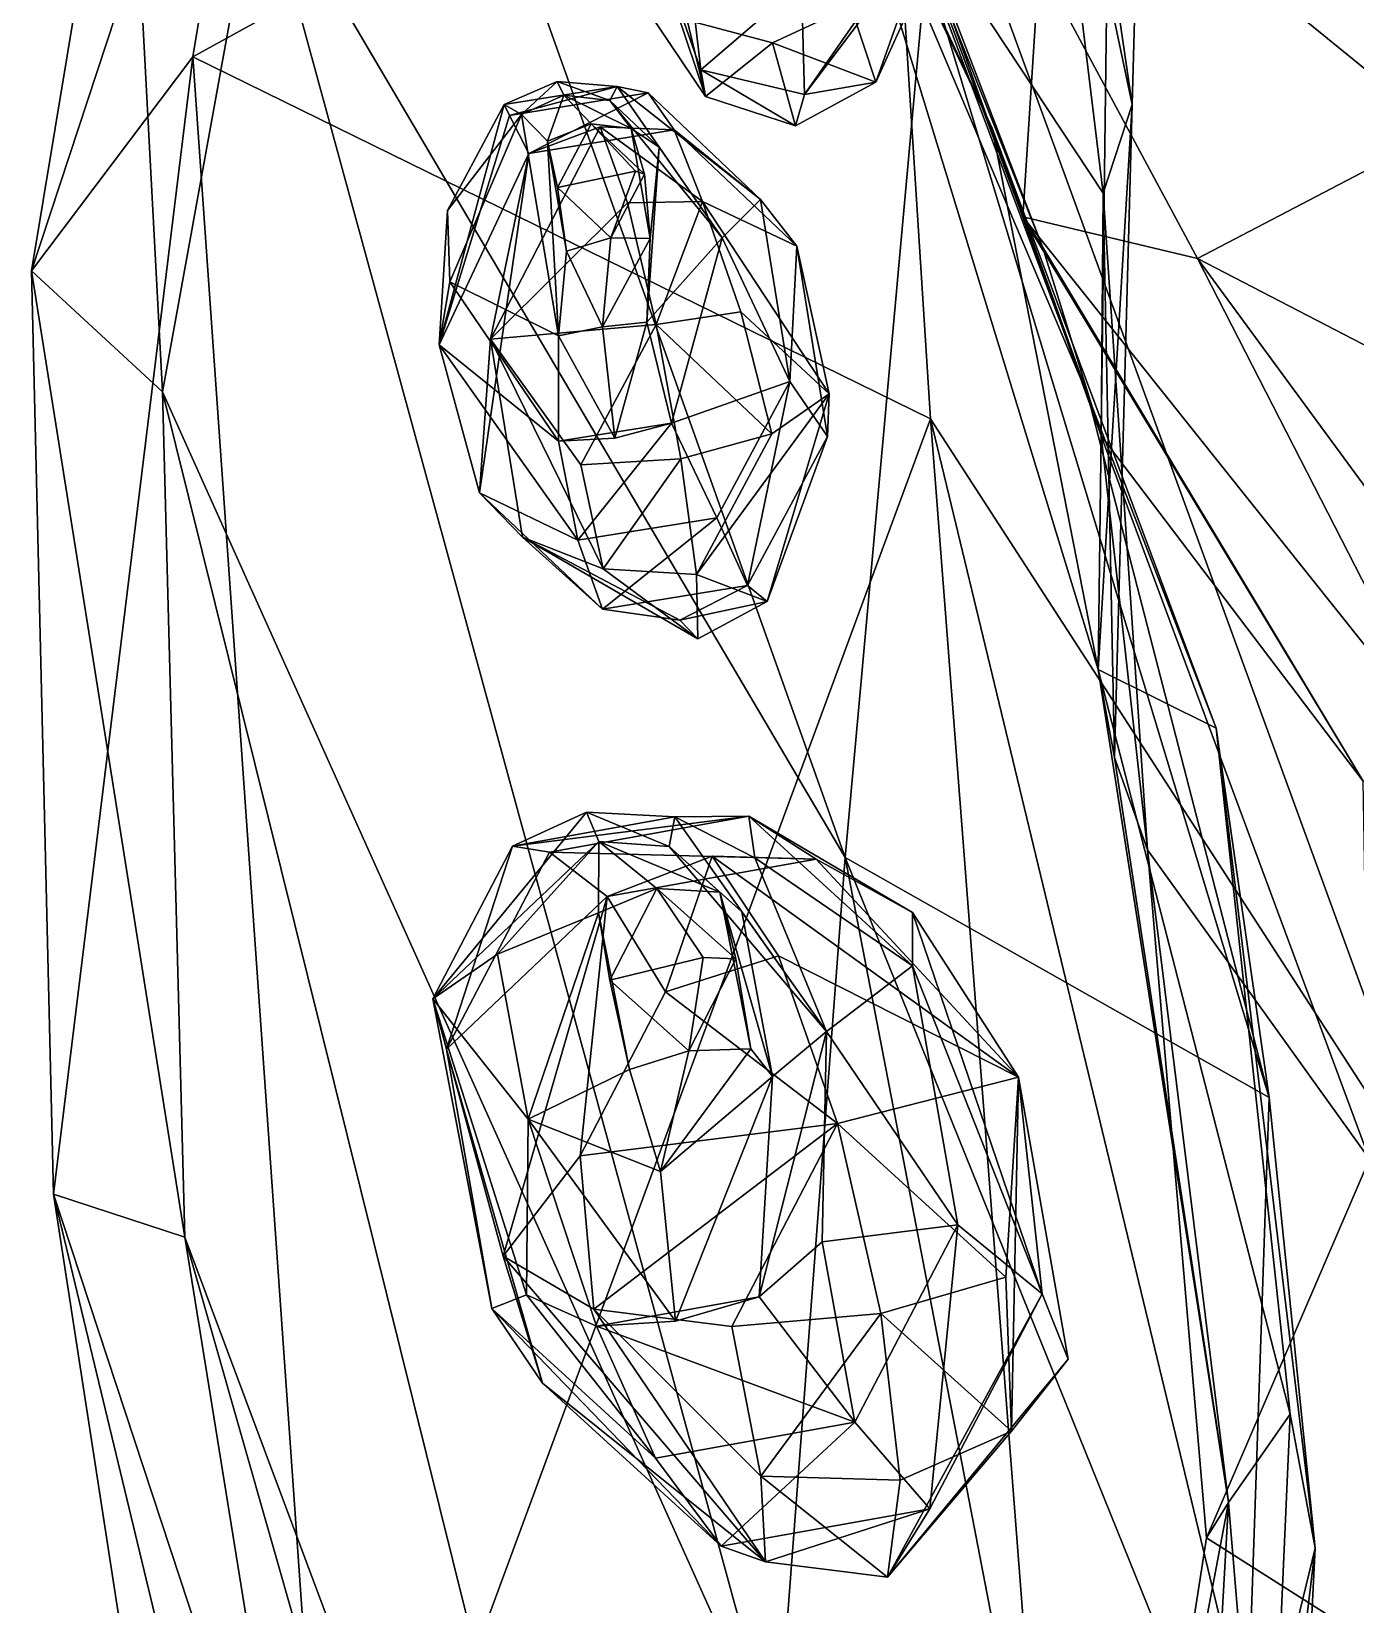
# Model space of a CAD drawing. Extents: x -1.1 to 1.1, y -4.3 to 7.3.
# Drawn here: x -0.3183 to -0.2139, y -3.6669 to -3.5429 of the extents above; entities that cross this region are included whole.
import ezdxf

# ---------------------------------------------------------------- set-up
doc = ezdxf.new("R2010")
doc.units = 0
doc.layers.add('T_REX$LWO', color=1, linetype='CONTINUOUS')

msp = doc.modelspace()

# ---------------------------------------------------------------- linework, layer by layer
at = {"layer": 'T_REX$LWO'}
for points in [[(-0.25112, -3.5149, 3.39134), (-0.2393, -3.47269, 3.43242), (-0.20524, -3.55223, 3.52281)], [(-0.20524, -3.55223, 3.52281), (-0.2393, -3.47269, 3.43242), (-0.21099, -3.49566, 3.54534)], [(-0.24252, -3.55049, 3.85971), (-0.26856, -3.49609, 3.83517), (-0.25578, -3.5224, 3.81729)], [(-0.24252, -3.55049, 3.85971), (-0.25628, -3.52093, 3.8792), (-0.26856, -3.49609, 3.83517)], [(-0.29328, -3.49804, 3.53943), (-0.30038, -3.52952, 3.51638), (-0.25411, -3.608, 3.67412)], [(-0.25411, -3.608, 3.67412), (-0.24772, -3.53752, 3.69359), (-0.29328, -3.49804, 3.53943)], [(-0.31828, -3.56174, 3.45607), (-0.29831, -3.50107, 3.39543), (-0.30557, -3.54485, 3.34607)], [(-0.31828, -3.56174, 3.45607), (-0.31085, -3.51687, 3.50113), (-0.29831, -3.50107, 3.39543)], [(-0.30557, -3.54485, 3.34607), (-0.29831, -3.50107, 3.39543), (-0.25112, -3.5149, 3.39134)], [(-0.23021, -3.50287, 3.94489), (-0.23146, -3.54862, 3.93182), (-0.23889, -3.51346, 3.95655)], [(-0.23146, -3.54862, 3.93182), (-0.23021, -3.50287, 3.94489), (-0.23343, -3.53531, 3.90462)], [(-0.23375, -3.55562, 3.9488), (-0.24907, -3.53244, 3.9715), (-0.23889, -3.51346, 3.95655)], [(-0.23146, -3.54862, 3.93182), (-0.23375, -3.55562, 3.9488), (-0.23889, -3.51346, 3.95655)], [(-0.24739, -3.57341, 3.35287), (-0.30557, -3.54485, 3.34607), (-0.25112, -3.5149, 3.39134)], [(-0.20703, -3.63571, 3.48745), (-0.25112, -3.5149, 3.39134), (-0.20524, -3.55223, 3.52281)], [(-0.24739, -3.57341, 3.35287), (-0.25112, -3.5149, 3.39134), (-0.20703, -3.63571, 3.48745)], [(-0.31085, -3.51687, 3.50113), (-0.31828, -3.56174, 3.45607), (-0.30796, -3.57127, 3.47455)], [(-0.30038, -3.52952, 3.51638), (-0.31085, -3.51687, 3.50113), (-0.30796, -3.57127, 3.47455)], [(-0.25628, -3.52093, 3.8792), (-0.24252, -3.55049, 3.85971), (-0.23415, -3.59318, 3.88566)], [(-0.23343, -3.53531, 3.90462), (-0.25628, -3.52093, 3.8792), (-0.23415, -3.59318, 3.88566)], [(-0.27347, -3.52326, 3.44697), (-0.27622, -3.53149, 3.41711), (-0.26512, -3.54798, 3.43629)], [(-0.27347, -3.52326, 3.44697), (-0.26549, -3.54588, 3.4533), (-0.26641, -3.53796, 3.46205)], [(-0.26549, -3.54588, 3.4533), (-0.27347, -3.52326, 3.44697), (-0.26512, -3.54798, 3.43629)], [(-0.23496, -3.57156, 3.81337), (-0.24252, -3.55049, 3.85971), (-0.25578, -3.5224, 3.81729)], [(-0.23496, -3.57156, 3.81337), (-0.25578, -3.5224, 3.81729), (-0.24772, -3.53752, 3.69359)], [(-0.2595, -3.67905, 3.64763), (-0.30038, -3.52952, 3.51638), (-0.30796, -3.57127, 3.47455)], [(-0.2595, -3.67905, 3.64763), (-0.25411, -3.608, 3.67412), (-0.30038, -3.52952, 3.51638)], [(-0.25365, -3.54088, 3.41187), (-0.24531, -3.52889, 3.41629), (-0.2517, -3.54685, 3.43594)], [(-0.24531, -3.52889, 3.41629), (-0.24433, -3.5306, 3.4465), (-0.2517, -3.54685, 3.43594)], [(-0.24433, -3.5306, 3.4465), (-0.25731, -3.54783, 3.45743), (-0.2517, -3.54685, 3.43594)], [(-0.24945, -3.53653, 3.4616), (-0.25731, -3.54783, 3.45743), (-0.24433, -3.5306, 3.4465)], [(-0.26512, -3.54798, 3.43629), (-0.27622, -3.53149, 3.41711), (-0.26656, -3.54197, 3.41221)], [(-0.23882, -3.5375, 4.01892), (-0.22631, -3.56077, 4.0104), (-0.16934, -3.53099, 4.04901)], [(-0.12444, -3.61355, 4.06547), (-0.16934, -3.53099, 4.04901), (-0.22631, -3.56077, 4.0104)], [(-0.24907, -3.53244, 3.9715), (-0.23392, -3.57475, 3.97319), (-0.23855, -3.55985, 3.99952)], [(-0.24907, -3.53244, 3.9715), (-0.23375, -3.55562, 3.9488), (-0.23392, -3.57475, 3.97319)], [(-0.24899, -3.53356, 4.00606), (-0.24907, -3.53244, 3.9715), (-0.23855, -3.55985, 3.99952)], [(-0.24009, -3.55749, 4.00292), (-0.24899, -3.53356, 4.00606), (-0.23855, -3.55985, 3.99952)], [(-0.23882, -3.5375, 4.01892), (-0.24899, -3.53356, 4.00606), (-0.24009, -3.55749, 4.00292)], [(-0.23146, -3.54862, 3.93182), (-0.23343, -3.53531, 3.90462), (-0.23415, -3.59318, 3.88566)], [(-0.25754, -3.53905, 3.46683), (-0.25731, -3.54783, 3.45743), (-0.24945, -3.53653, 3.4616)], [(-0.26641, -3.53796, 3.46205), (-0.26549, -3.54588, 3.4533), (-0.25754, -3.53905, 3.46683)], [(-0.24772, -3.53752, 3.69359), (-0.25411, -3.608, 3.67412), (-0.22067, -3.62694, 3.81912)], [(-0.22067, -3.62694, 3.81912), (-0.23496, -3.57156, 3.81337), (-0.24772, -3.53752, 3.69359)], [(-0.23882, -3.5375, 4.01892), (-0.24009, -3.55749, 4.00292), (-0.22631, -3.56077, 4.0104)], [(-0.26549, -3.54588, 3.4533), (-0.25731, -3.54783, 3.45743), (-0.25754, -3.53905, 3.46683)], [(-0.26656, -3.54197, 3.41221), (-0.25365, -3.54088, 3.41187), (-0.25985, -3.54375, 3.41344)], [(-0.26656, -3.54197, 3.41221), (-0.25985, -3.54375, 3.41344), (-0.26512, -3.54798, 3.43629)], [(-0.25365, -3.54088, 3.41187), (-0.2517, -3.54685, 3.43594), (-0.25985, -3.54375, 3.41344)], [(-0.25803, -3.55029, 3.43924), (-0.26512, -3.54798, 3.43629), (-0.25985, -3.54375, 3.41344)], [(-0.25803, -3.55029, 3.43924), (-0.25985, -3.54375, 3.41344), (-0.2517, -3.54685, 3.43594)], [(-0.31655, -3.63456, 3.40738), (-0.31828, -3.56174, 3.45607), (-0.30557, -3.54485, 3.34607)], [(-0.31655, -3.63456, 3.40738), (-0.30557, -3.54485, 3.34607), (-0.29457, -3.70131, 3.32617)], [(-0.29457, -3.70131, 3.32617), (-0.30557, -3.54485, 3.34607), (-0.24739, -3.57341, 3.35287)], [(-0.27682, -3.54681, 3.31183), (-0.28101, -3.54863, 3.31365), (-0.27208, -3.54719, 3.31341)], [(-0.28101, -3.54863, 3.31365), (-0.27682, -3.54681, 3.31183), (-0.27964, -3.5494, 3.29041)], [(-0.27629, -3.54789, 3.28717), (-0.27964, -3.5494, 3.29041), (-0.27682, -3.54681, 3.31183)], [(-0.27629, -3.54789, 3.28717), (-0.27682, -3.54681, 3.31183), (-0.27268, -3.54831, 3.29055)], [(-0.27208, -3.54719, 3.31341), (-0.27268, -3.54831, 3.29055), (-0.27682, -3.54681, 3.31183)], [(-0.25731, -3.54783, 3.45743), (-0.26549, -3.54588, 3.4533), (-0.25803, -3.55029, 3.43924)], [(-0.26549, -3.54588, 3.4533), (-0.26512, -3.54798, 3.43629), (-0.25803, -3.55029, 3.43924)], [(-0.2517, -3.54685, 3.43594), (-0.25731, -3.54783, 3.45743), (-0.25803, -3.55029, 3.43924)], [(-0.27208, -3.54719, 3.31341), (-0.28101, -3.54863, 3.31365), (-0.28059, -3.54948, 3.33924)], [(-0.26964, -3.54771, 3.33895), (-0.27208, -3.54719, 3.31341), (-0.28059, -3.54948, 3.33924)], [(-0.27906, -3.55248, 3.36438), (-0.26964, -3.54771, 3.33895), (-0.28059, -3.54948, 3.33924)], [(-0.27759, -3.55152, 3.27531), (-0.27964, -3.5494, 3.29041), (-0.27629, -3.54789, 3.28717)], [(-0.2676, -3.55063, 3.36407), (-0.26964, -3.54771, 3.33895), (-0.27906, -3.55248, 3.36438)], [(-0.27414, -3.55015, 3.27131), (-0.27759, -3.55152, 3.27531), (-0.27629, -3.54789, 3.28717)], [(-0.27268, -3.54831, 3.29055), (-0.27099, -3.55051, 3.27574), (-0.27629, -3.54789, 3.28717)], [(-0.27099, -3.55051, 3.27574), (-0.27414, -3.55015, 3.27131), (-0.27629, -3.54789, 3.28717)], [(-0.27268, -3.54831, 3.29055), (-0.27208, -3.54719, 3.31341), (-0.26381, -3.55914, 3.3088)], [(-0.26964, -3.54771, 3.33895), (-0.26078, -3.55612, 3.33689), (-0.27208, -3.54719, 3.31341)], [(-0.26078, -3.55612, 3.33689), (-0.26381, -3.55914, 3.3088), (-0.27208, -3.54719, 3.31341)], [(-0.26964, -3.54771, 3.33895), (-0.2676, -3.55063, 3.36407), (-0.26078, -3.55612, 3.33689)], [(-0.28548, -3.55698, 3.31235), (-0.28613, -3.56757, 3.33619), (-0.28101, -3.54863, 3.31365)], [(-0.28613, -3.56757, 3.33619), (-0.28059, -3.54948, 3.33924), (-0.28101, -3.54863, 3.31365)], [(-0.27906, -3.55248, 3.36438), (-0.28059, -3.54948, 3.33924), (-0.28613, -3.56757, 3.33619)], [(-0.27964, -3.5494, 3.29041), (-0.28548, -3.55698, 3.31235), (-0.28101, -3.54863, 3.31365)], [(-0.28529, -3.56261, 3.30937), (-0.28548, -3.55698, 3.31235), (-0.27964, -3.5494, 3.29041)], [(-0.27672, -3.56687, 3.28714), (-0.28529, -3.56261, 3.30937), (-0.27964, -3.5494, 3.29041)], [(-0.27759, -3.55152, 3.27531), (-0.27672, -3.56687, 3.28714), (-0.27964, -3.5494, 3.29041)], [(-0.26879, -3.55199, 3.28982), (-0.27268, -3.54831, 3.29055), (-0.26381, -3.55914, 3.3088)], [(-0.27099, -3.55051, 3.27574), (-0.27268, -3.54831, 3.29055), (-0.26879, -3.55199, 3.28982)], [(-0.23286, -3.60011, 3.91963), (-0.23146, -3.54862, 3.93182), (-0.23415, -3.59318, 3.88566)], [(-0.23146, -3.54862, 3.93182), (-0.23286, -3.60011, 3.91963), (-0.23375, -3.55562, 3.9488)], [(-0.27906, -3.55248, 3.36438), (-0.28207, -3.56714, 3.38334), (-0.27342, -3.55039, 3.36636)], [(-0.27342, -3.55039, 3.36636), (-0.28207, -3.56714, 3.38334), (-0.27127, -3.55638, 3.38823)], [(-0.27342, -3.55039, 3.36636), (-0.2676, -3.55063, 3.36407), (-0.27906, -3.55248, 3.36438)], [(-0.27759, -3.55152, 3.27531), (-0.27414, -3.55015, 3.27131), (-0.27679, -3.55516, 3.27028)], [(-0.27064, -3.55389, 3.26599), (-0.27679, -3.55516, 3.27028), (-0.27414, -3.55015, 3.27131)], [(-0.27064, -3.55389, 3.26599), (-0.27414, -3.55015, 3.27131), (-0.26994, -3.55411, 3.27072)], [(-0.27099, -3.55051, 3.27574), (-0.26994, -3.55411, 3.27072), (-0.27414, -3.55015, 3.27131)], [(-0.27127, -3.55638, 3.38823), (-0.26536, -3.55628, 3.38442), (-0.27342, -3.55039, 3.36636)], [(-0.2676, -3.55063, 3.36407), (-0.27342, -3.55039, 3.36636), (-0.26536, -3.55628, 3.38442)], [(-0.26994, -3.55411, 3.27072), (-0.27099, -3.55051, 3.27574), (-0.26949, -3.55918, 3.27418)], [(-0.27099, -3.55051, 3.27574), (-0.26879, -3.55199, 3.28982), (-0.26949, -3.55918, 3.27418)], [(-0.2676, -3.55063, 3.36407), (-0.25792, -3.5598, 3.36182), (-0.26078, -3.55612, 3.33689)], [(-0.26536, -3.55628, 3.38442), (-0.25792, -3.5598, 3.36182), (-0.2676, -3.55063, 3.36407)], [(-0.24252, -3.55049, 3.85971), (-0.22484, -3.59782, 3.85361), (-0.23415, -3.59318, 3.88566)], [(-0.23496, -3.57156, 3.81337), (-0.22484, -3.59782, 3.85361), (-0.24252, -3.55049, 3.85971)], [(-0.27609, -3.56019, 3.27375), (-0.27672, -3.56687, 3.28714), (-0.27759, -3.55152, 3.27531)], [(-0.27679, -3.55516, 3.27028), (-0.27609, -3.56019, 3.27375), (-0.27759, -3.55152, 3.27531)], [(-0.27906, -3.55248, 3.36438), (-0.28613, -3.56757, 3.33619), (-0.28294, -3.57924, 3.35962)], [(-0.28207, -3.56714, 3.38334), (-0.27906, -3.55248, 3.36438), (-0.28294, -3.57924, 3.35962)], [(-0.26879, -3.55199, 3.28982), (-0.26381, -3.55914, 3.3088), (-0.26976, -3.56578, 3.28727)], [(-0.26949, -3.55918, 3.27418), (-0.26879, -3.55199, 3.28982), (-0.26976, -3.56578, 3.28727)], [(-0.27064, -3.55389, 3.26599), (-0.27259, -3.55913, 3.2697), (-0.27679, -3.55516, 3.27028)], [(-0.27064, -3.55389, 3.26599), (-0.26994, -3.55411, 3.27072), (-0.27259, -3.55913, 3.2697)], [(-0.26949, -3.55918, 3.27418), (-0.27259, -3.55913, 3.2697), (-0.26994, -3.55411, 3.27072)], [(-0.27609, -3.56019, 3.27375), (-0.27679, -3.55516, 3.27028), (-0.27259, -3.55913, 3.2697)], [(-0.23392, -3.57475, 3.97319), (-0.23375, -3.55562, 3.9488), (-0.23025, -3.60741, 3.94618)], [(-0.23025, -3.60741, 3.94618), (-0.23375, -3.55562, 3.9488), (-0.23286, -3.60011, 3.91963)], [(-0.27127, -3.55638, 3.38823), (-0.28207, -3.56714, 3.38334), (-0.26902, -3.56596, 3.40024)], [(-0.27127, -3.55638, 3.38823), (-0.26902, -3.56596, 3.40024), (-0.26536, -3.55628, 3.38442)], [(-0.26233, -3.56498, 3.39565), (-0.26536, -3.55628, 3.38442), (-0.26902, -3.56596, 3.40024)], [(-0.25538, -3.57145, 3.38453), (-0.25792, -3.5598, 3.36182), (-0.26536, -3.55628, 3.38442)], [(-0.26233, -3.56498, 3.39565), (-0.25538, -3.57145, 3.38453), (-0.26536, -3.55628, 3.38442)], [(-0.25846, -3.57046, 3.33409), (-0.26381, -3.55914, 3.3088), (-0.26078, -3.55612, 3.33689)], [(-0.25792, -3.5598, 3.36182), (-0.25846, -3.57046, 3.33409), (-0.26078, -3.55612, 3.33689)], [(-0.28548, -3.55698, 3.31235), (-0.28529, -3.56261, 3.30937), (-0.28613, -3.56757, 3.33619)], [(-0.23855, -3.55985, 3.99952), (-0.21326, -3.60198, 3.98694), (-0.24009, -3.55749, 4.00292)], [(-0.20632, -3.5998, 3.99159), (-0.24009, -3.55749, 4.00292), (-0.21326, -3.60198, 3.98694)], [(-0.24009, -3.55749, 4.00292), (-0.20632, -3.5998, 3.99159), (-0.22631, -3.56077, 4.0104)], [(-0.27609, -3.56019, 3.27375), (-0.27259, -3.55913, 3.2697), (-0.27324, -3.56615, 3.28375)], [(-0.27259, -3.55913, 3.2697), (-0.26949, -3.55918, 3.27418), (-0.27324, -3.56615, 3.28375)], [(-0.26949, -3.55918, 3.27418), (-0.26976, -3.56578, 3.28727), (-0.27324, -3.56615, 3.28375)], [(-0.2678, -3.57374, 3.30823), (-0.26976, -3.56578, 3.28727), (-0.26381, -3.55914, 3.3088)], [(-0.26381, -3.55914, 3.3088), (-0.25846, -3.57046, 3.33409), (-0.2678, -3.57374, 3.30823)], [(-0.27672, -3.56687, 3.28714), (-0.27609, -3.56019, 3.27375), (-0.27324, -3.56615, 3.28375)], [(-0.25846, -3.57046, 3.33409), (-0.25792, -3.5598, 3.36182), (-0.2555, -3.57481, 3.35889)], [(-0.25792, -3.5598, 3.36182), (-0.25538, -3.57145, 3.38453), (-0.2555, -3.57481, 3.35889)], [(-0.23392, -3.57475, 3.97319), (-0.21326, -3.60198, 3.98694), (-0.23855, -3.55985, 3.99952)], [(-0.30796, -3.57127, 3.47455), (-0.31828, -3.56174, 3.45607), (-0.30618, -3.63795, 3.42922)], [(-0.31828, -3.56174, 3.45607), (-0.31655, -3.63456, 3.40738), (-0.30618, -3.63795, 3.42922)], [(-0.20632, -3.5998, 3.99159), (-0.20085, -3.59547, 3.9946), (-0.22631, -3.56077, 4.0104)], [(-0.22631, -3.56077, 4.0104), (-0.20085, -3.59547, 3.9946), (-0.12444, -3.61355, 4.06547)], [(-0.28613, -3.56757, 3.33619), (-0.28529, -3.56261, 3.30937), (-0.27672, -3.57518, 3.30847)], [(-0.27672, -3.56687, 3.28714), (-0.27672, -3.57518, 3.30847), (-0.28529, -3.56261, 3.30937)], [(-0.26233, -3.56498, 3.39565), (-0.26902, -3.56596, 3.40024), (-0.2599, -3.5746, 3.39811)], [(-0.26233, -3.56498, 3.39565), (-0.2599, -3.5746, 3.39811), (-0.25538, -3.57145, 3.38453)], [(-0.26902, -3.56596, 3.40024), (-0.28207, -3.56714, 3.38334), (-0.27496, -3.57703, 3.39851)], [(-0.27324, -3.56615, 3.28375), (-0.27228, -3.57494, 3.30634), (-0.27672, -3.56687, 3.28714)], [(-0.26707, -3.57657, 3.40281), (-0.26902, -3.56596, 3.40024), (-0.27496, -3.57703, 3.39851)], [(-0.27324, -3.56615, 3.28375), (-0.26976, -3.56578, 3.28727), (-0.27228, -3.57494, 3.30634)], [(-0.2678, -3.57374, 3.30823), (-0.27228, -3.57494, 3.30634), (-0.26976, -3.56578, 3.28727)], [(-0.26707, -3.57657, 3.40281), (-0.2599, -3.5746, 3.39811), (-0.26902, -3.56596, 3.40024)], [(-0.28294, -3.57924, 3.35962), (-0.28613, -3.56757, 3.33619), (-0.27519, -3.58299, 3.3327)], [(-0.27519, -3.58299, 3.3327), (-0.28613, -3.56757, 3.33619), (-0.27672, -3.57518, 3.30847)], [(-0.27955, -3.58275, 3.3803), (-0.28207, -3.56714, 3.38334), (-0.28294, -3.57924, 3.35962)], [(-0.2732, -3.58524, 3.3925), (-0.28207, -3.56714, 3.38334), (-0.27955, -3.58275, 3.3803)], [(-0.27496, -3.57703, 3.39851), (-0.28207, -3.56714, 3.38334), (-0.2732, -3.58524, 3.3925)], [(-0.27672, -3.57518, 3.30847), (-0.27672, -3.56687, 3.28714), (-0.27228, -3.57494, 3.30634)], [(-0.2678, -3.57374, 3.30823), (-0.25846, -3.57046, 3.33409), (-0.26423, -3.58123, 3.33241)], [(-0.26423, -3.58123, 3.33241), (-0.25846, -3.57046, 3.33409), (-0.2618, -3.58656, 3.35706)], [(-0.25846, -3.57046, 3.33409), (-0.2555, -3.57481, 3.35889), (-0.2618, -3.58656, 3.35706)], [(-0.26216, -3.75562, 3.59801), (-0.30796, -3.57127, 3.47455), (-0.30618, -3.63795, 3.42922)], [(-0.26216, -3.75562, 3.59801), (-0.2595, -3.67905, 3.64763), (-0.30796, -3.57127, 3.47455)], [(-0.26583, -3.58568, 3.39639), (-0.26027, -3.58781, 3.37826), (-0.25538, -3.57145, 3.38453)], [(-0.2599, -3.5746, 3.39811), (-0.26583, -3.58568, 3.39639), (-0.25538, -3.57145, 3.38453)], [(-0.2555, -3.57481, 3.35889), (-0.25538, -3.57145, 3.38453), (-0.26027, -3.58781, 3.37826)], [(-0.22484, -3.59782, 3.85361), (-0.23496, -3.57156, 3.81337), (-0.22067, -3.62694, 3.81912)], [(-0.23477, -3.73695, 3.32599), (-0.29457, -3.70131, 3.32617), (-0.24739, -3.57341, 3.35287)], [(-0.27672, -3.57518, 3.30847), (-0.2678, -3.57374, 3.30823), (-0.27519, -3.58299, 3.3327)], [(-0.27228, -3.57494, 3.30634), (-0.2678, -3.57374, 3.30823), (-0.27672, -3.57518, 3.30847)], [(-0.2678, -3.57374, 3.30823), (-0.26423, -3.58123, 3.33241), (-0.27519, -3.58299, 3.3327)], [(-0.20076, -3.76665, 3.46407), (-0.24739, -3.57341, 3.35287), (-0.20703, -3.63571, 3.48745)], [(-0.23477, -3.73695, 3.32599), (-0.24739, -3.57341, 3.35287), (-0.20076, -3.76665, 3.46407)], [(-0.26707, -3.57657, 3.40281), (-0.26583, -3.58568, 3.39639), (-0.2599, -3.5746, 3.39811)], [(-0.2618, -3.58656, 3.35706), (-0.2555, -3.57481, 3.35889), (-0.26027, -3.58781, 3.37826)], [(-0.21275, -3.6318, 3.96564), (-0.23392, -3.57475, 3.97319), (-0.23025, -3.60741, 3.94618)], [(-0.21326, -3.60198, 3.98694), (-0.23392, -3.57475, 3.97319), (-0.21275, -3.6318, 3.96564)], [(-0.27496, -3.57703, 3.39851), (-0.2732, -3.58524, 3.3925), (-0.26707, -3.57657, 3.40281)], [(-0.2732, -3.58524, 3.3925), (-0.26583, -3.58568, 3.39639), (-0.26707, -3.57657, 3.40281)], [(-0.27955, -3.58275, 3.3803), (-0.28294, -3.57924, 3.35962), (-0.27326, -3.58841, 3.35736)], [(-0.27326, -3.58841, 3.35736), (-0.28294, -3.57924, 3.35962), (-0.27519, -3.58299, 3.3327)], [(-0.26423, -3.58123, 3.33241), (-0.27326, -3.58841, 3.35736), (-0.27519, -3.58299, 3.3327)], [(-0.2618, -3.58656, 3.35706), (-0.27326, -3.58841, 3.35736), (-0.26423, -3.58123, 3.33241)], [(-0.2732, -3.58524, 3.3925), (-0.27955, -3.58275, 3.3803), (-0.26573, -3.59075, 3.38152)], [(-0.27955, -3.58275, 3.3803), (-0.27326, -3.58841, 3.35736), (-0.26714, -3.58928, 3.35877)], [(-0.26573, -3.59075, 3.38152), (-0.27955, -3.58275, 3.3803), (-0.26714, -3.58928, 3.35877)], [(-0.26583, -3.58568, 3.39639), (-0.2732, -3.58524, 3.3925), (-0.26573, -3.59075, 3.38152)], [(-0.26714, -3.58928, 3.35877), (-0.27326, -3.58841, 3.35736), (-0.2618, -3.58656, 3.35706)], [(-0.2618, -3.58656, 3.35706), (-0.26027, -3.58781, 3.37826), (-0.26714, -3.58928, 3.35877)], [(-0.26573, -3.59075, 3.38152), (-0.26027, -3.58781, 3.37826), (-0.26583, -3.58568, 3.39639)], [(-0.26573, -3.59075, 3.38152), (-0.26714, -3.58928, 3.35877), (-0.26027, -3.58781, 3.37826)], [(-0.22484, -3.59782, 3.85361), (-0.21902, -3.65192, 3.90968), (-0.23415, -3.59318, 3.88566)], [(-0.21902, -3.65192, 3.90968), (-0.22388, -3.65889, 3.92554), (-0.23415, -3.59318, 3.88566)], [(-0.22388, -3.65889, 3.92554), (-0.23286, -3.60011, 3.91963), (-0.23415, -3.59318, 3.88566)], [(-0.21705, -3.66247, 3.86068), (-0.22484, -3.59782, 3.85361), (-0.22067, -3.62694, 3.81912)], [(-0.21902, -3.65192, 3.90968), (-0.22484, -3.59782, 3.85361), (-0.21705, -3.66247, 3.86068)], [(-0.23286, -3.60011, 3.91963), (-0.22388, -3.65889, 3.92554), (-0.23025, -3.60741, 3.94618)], [(-0.28664, -3.61916, 3.26925), (-0.28034, -3.60711, 3.27139), (-0.27452, -3.60444, 3.26837)], [(-0.27353, -3.60674, 3.23283), (-0.28664, -3.61916, 3.26925), (-0.27452, -3.60444, 3.26837)], [(-0.27452, -3.60444, 3.26837), (-0.28034, -3.60711, 3.27139), (-0.26753, -3.60481, 3.27008)], [(-0.26171, -3.60476, 3.30729), (-0.28034, -3.60711, 3.27139), (-0.27743, -3.60758, 3.3089)], [(-0.26753, -3.60481, 3.27008), (-0.28034, -3.60711, 3.27139), (-0.26171, -3.60476, 3.30729)], [(-0.2564, -3.60814, 3.34371), (-0.26171, -3.60476, 3.30729), (-0.27743, -3.60758, 3.3089)], [(-0.27353, -3.60674, 3.23283), (-0.27452, -3.60444, 3.26837), (-0.26799, -3.60713, 3.2373)], [(-0.26753, -3.60481, 3.27008), (-0.26799, -3.60713, 3.2373), (-0.27452, -3.60444, 3.26837)], [(-0.26799, -3.60713, 3.2373), (-0.26753, -3.60481, 3.27008), (-0.25558, -3.62174, 3.26118)], [(-0.26753, -3.60481, 3.27008), (-0.26171, -3.60476, 3.30729), (-0.26123, -3.60804, 3.27117)], [(-0.25558, -3.62174, 3.26118), (-0.26753, -3.60481, 3.27008), (-0.26123, -3.60804, 3.27117)], [(-0.2488, -3.61654, 3.30239), (-0.26171, -3.60476, 3.30729), (-0.24879, -3.61234, 3.33868)], [(-0.26123, -3.60804, 3.27117), (-0.26171, -3.60476, 3.30729), (-0.2488, -3.61654, 3.30239)], [(-0.2564, -3.60814, 3.34371), (-0.24879, -3.61234, 3.33868), (-0.26171, -3.60476, 3.30729)], [(-0.28153, -3.61564, 3.2365), (-0.28664, -3.61916, 3.26925), (-0.27353, -3.60674, 3.23283)], [(-0.28556, -3.62313, 3.30614), (-0.28034, -3.60711, 3.27139), (-0.28664, -3.61916, 3.26925)], [(-0.27743, -3.60758, 3.3089), (-0.28034, -3.60711, 3.27139), (-0.28556, -3.62313, 3.30614)], [(-0.27743, -3.60758, 3.3089), (-0.28556, -3.62313, 3.30614), (-0.27287, -3.61109, 3.34539)], [(-0.27356, -3.61236, 3.21632), (-0.28153, -3.61564, 3.2365), (-0.27353, -3.60674, 3.23283)], [(-0.27287, -3.61109, 3.34539), (-0.2564, -3.60814, 3.34371), (-0.27743, -3.60758, 3.3089)], [(-0.26896, -3.61044, 3.21016), (-0.27356, -3.61236, 3.21632), (-0.27353, -3.60674, 3.23283)], [(-0.26799, -3.60713, 3.2373), (-0.26399, -3.61073, 3.21622), (-0.27353, -3.60674, 3.23283)], [(-0.26399, -3.61073, 3.21622), (-0.26896, -3.61044, 3.21016), (-0.27353, -3.60674, 3.23283)], [(-0.26227, -3.61229, 3.23543), (-0.26799, -3.60713, 3.2373), (-0.25558, -3.62174, 3.26118)], [(-0.26399, -3.61073, 3.21622), (-0.26799, -3.60713, 3.2373), (-0.26227, -3.61229, 3.23543)], [(-0.22388, -3.65889, 3.92554), (-0.22562, -3.66167, 3.93923), (-0.23025, -3.60741, 3.94618)], [(-0.22562, -3.66167, 3.93923), (-0.21275, -3.6318, 3.96564), (-0.23025, -3.60741, 3.94618)], [(-0.27287, -3.61109, 3.34539), (-0.26827, -3.61861, 3.37458), (-0.26461, -3.60789, 3.34782)], [(-0.26461, -3.60789, 3.34782), (-0.2564, -3.60814, 3.34371), (-0.27287, -3.61109, 3.34539)], [(-0.25936, -3.61575, 3.37915), (-0.26461, -3.60789, 3.34782), (-0.26827, -3.61861, 3.37458)], [(-0.24043, -3.62533, 3.36876), (-0.2564, -3.60814, 3.34371), (-0.26461, -3.60789, 3.34782)], [(-0.25936, -3.61575, 3.37915), (-0.24043, -3.62533, 3.36876), (-0.26461, -3.60789, 3.34782)], [(-0.2488, -3.61654, 3.30239), (-0.25558, -3.62174, 3.26118), (-0.26123, -3.60804, 3.27117)], [(-0.25411, -3.608, 3.67412), (-0.2595, -3.67905, 3.64763), (-0.22815, -3.74263, 3.79593)], [(-0.24879, -3.61234, 3.33868), (-0.2564, -3.60814, 3.34371), (-0.24043, -3.62533, 3.36876)], [(-0.22815, -3.74263, 3.79593), (-0.22268, -3.68571, 3.80916), (-0.25411, -3.608, 3.67412)], [(-0.22268, -3.68571, 3.80916), (-0.22067, -3.62694, 3.81912), (-0.25411, -3.608, 3.67412)], [(-0.28556, -3.62313, 3.30614), (-0.28109, -3.63944, 3.34221), (-0.27287, -3.61109, 3.34539)], [(-0.28109, -3.63944, 3.34221), (-0.27502, -3.63153, 3.37228), (-0.27287, -3.61109, 3.34539)], [(-0.27502, -3.63153, 3.37228), (-0.26827, -3.61861, 3.37458), (-0.27287, -3.61109, 3.34539)], [(-0.27356, -3.61236, 3.21632), (-0.26896, -3.61044, 3.21016), (-0.27266, -3.61769, 3.20852)], [(-0.26532, -3.6159, 3.20192), (-0.27266, -3.61769, 3.20852), (-0.26896, -3.61044, 3.21016)], [(-0.26532, -3.6159, 3.20192), (-0.26896, -3.61044, 3.21016), (-0.26274, -3.616, 3.20842)], [(-0.26399, -3.61073, 3.21622), (-0.26274, -3.616, 3.20842), (-0.26896, -3.61044, 3.21016)], [(-0.26274, -3.616, 3.20842), (-0.26399, -3.61073, 3.21622), (-0.26155, -3.6231, 3.21297)], [(-0.26399, -3.61073, 3.21622), (-0.26227, -3.61229, 3.23543), (-0.25985, -3.62528, 3.23189)], [(-0.26155, -3.6231, 3.21297), (-0.26399, -3.61073, 3.21622), (-0.25985, -3.62528, 3.23189)], [(-0.27356, -3.61236, 3.21632), (-0.27911, -3.62864, 3.23297), (-0.28153, -3.61564, 3.2365)], [(-0.27113, -3.62472, 3.21307), (-0.27911, -3.62864, 3.23297), (-0.27356, -3.61236, 3.21632)], [(-0.27266, -3.61769, 3.20852), (-0.27113, -3.62472, 3.21307), (-0.27356, -3.61236, 3.21632)], [(-0.25985, -3.62528, 3.23189), (-0.26227, -3.61229, 3.23543), (-0.25558, -3.62174, 3.26118)], [(-0.2488, -3.61654, 3.30239), (-0.24879, -3.61234, 3.33868), (-0.23857, -3.64241, 3.33236)], [(-0.23857, -3.64241, 3.33236), (-0.24879, -3.61234, 3.33868), (-0.24043, -3.62533, 3.36876)], [(-0.28153, -3.61564, 3.2365), (-0.27911, -3.62864, 3.23297), (-0.28664, -3.61916, 3.26925)], [(-0.26532, -3.6159, 3.20192), (-0.26644, -3.62325, 3.20679), (-0.27266, -3.61769, 3.20852)], [(-0.2547, -3.62899, 3.39564), (-0.25936, -3.61575, 3.37915), (-0.26827, -3.61861, 3.37458)], [(-0.26532, -3.6159, 3.20192), (-0.26274, -3.616, 3.20842), (-0.26644, -3.62325, 3.20679)], [(-0.26155, -3.6231, 3.21297), (-0.26644, -3.62325, 3.20679), (-0.26274, -3.616, 3.20842)], [(-0.24043, -3.62533, 3.36876), (-0.25936, -3.61575, 3.37915), (-0.2547, -3.62899, 3.39564)], [(-0.27113, -3.62472, 3.21307), (-0.27266, -3.61769, 3.20852), (-0.26644, -3.62325, 3.20679)], [(-0.24522, -3.63699, 3.29666), (-0.25558, -3.62174, 3.26118), (-0.2488, -3.61654, 3.30239)], [(-0.24522, -3.63699, 3.29666), (-0.2488, -3.61654, 3.30239), (-0.23857, -3.64241, 3.33236)], [(-0.27502, -3.63153, 3.37228), (-0.2547, -3.62899, 3.39564), (-0.26827, -3.61861, 3.37458)], [(-0.27911, -3.62864, 3.23297), (-0.27924, -3.64251, 3.26504), (-0.28664, -3.61916, 3.26925)], [(-0.27924, -3.64251, 3.26504), (-0.28198, -3.64358, 3.3004), (-0.28664, -3.61916, 3.26925)], [(-0.28664, -3.61916, 3.26925), (-0.28198, -3.64358, 3.3004), (-0.28556, -3.62313, 3.30614)], [(-0.25558, -3.62174, 3.26118), (-0.2609, -3.64267, 3.25947), (-0.25985, -3.62528, 3.23189)], [(-0.25593, -3.63833, 3.26267), (-0.2609, -3.64267, 3.25947), (-0.25558, -3.62174, 3.26118)], [(-0.24522, -3.63699, 3.29666), (-0.25593, -3.63833, 3.26267), (-0.25558, -3.62174, 3.26118)], [(-0.28556, -3.62313, 3.30614), (-0.27799, -3.64947, 3.33637), (-0.28109, -3.63944, 3.34221)], [(-0.28198, -3.64358, 3.3004), (-0.27799, -3.64947, 3.33637), (-0.28556, -3.62313, 3.30614)], [(-0.27113, -3.62472, 3.21307), (-0.26644, -3.62325, 3.20679), (-0.26868, -3.63278, 3.22576)], [(-0.25985, -3.62528, 3.23189), (-0.26868, -3.63278, 3.22576), (-0.26155, -3.6231, 3.21297)], [(-0.26644, -3.62325, 3.20679), (-0.26155, -3.6231, 3.21297), (-0.26868, -3.63278, 3.22576)], [(-0.27113, -3.62472, 3.21307), (-0.26868, -3.63278, 3.22576), (-0.27911, -3.62864, 3.23297)], [(-0.2675, -3.64457, 3.25712), (-0.26868, -3.63278, 3.22576), (-0.25985, -3.62528, 3.23189)], [(-0.2609, -3.64267, 3.25947), (-0.2675, -3.64457, 3.25712), (-0.25985, -3.62528, 3.23189)], [(-0.24143, -3.64111, 3.3906), (-0.24043, -3.62533, 3.36876), (-0.2547, -3.62899, 3.39564)], [(-0.24098, -3.65326, 3.38096), (-0.24043, -3.62533, 3.36876), (-0.24143, -3.64111, 3.3906)], [(-0.23653, -3.64758, 3.36252), (-0.24043, -3.62533, 3.36876), (-0.24098, -3.65326, 3.38096)], [(-0.23857, -3.64241, 3.33236), (-0.24043, -3.62533, 3.36876), (-0.23653, -3.64758, 3.36252)], [(-0.22268, -3.68571, 3.80916), (-0.21705, -3.66247, 3.86068), (-0.22067, -3.62694, 3.81912)], [(-0.27372, -3.64497, 3.26077), (-0.27924, -3.64251, 3.26504), (-0.27911, -3.62864, 3.23297)], [(-0.2675, -3.64457, 3.25712), (-0.27372, -3.64497, 3.26077), (-0.27911, -3.62864, 3.23297)], [(-0.26868, -3.63278, 3.22576), (-0.2675, -3.64457, 3.25712), (-0.27911, -3.62864, 3.23297)], [(-0.27392, -3.64363, 3.3742), (-0.2547, -3.62899, 3.39564), (-0.27502, -3.63153, 3.37228)], [(-0.26305, -3.64499, 3.3928), (-0.2547, -3.62899, 3.39564), (-0.27392, -3.64363, 3.3742)], [(-0.25129, -3.64398, 3.39821), (-0.2547, -3.62899, 3.39564), (-0.26305, -3.64499, 3.3928)], [(-0.25129, -3.64398, 3.39821), (-0.24143, -3.64111, 3.3906), (-0.2547, -3.62899, 3.39564)], [(-0.27392, -3.64363, 3.3742), (-0.27502, -3.63153, 3.37228), (-0.28109, -3.63944, 3.34221)], [(-0.21275, -3.6318, 3.96564), (-0.22562, -3.66167, 3.93923), (-0.20155, -3.67695, 3.95302)], [(-0.30618, -3.63795, 3.42922), (-0.31655, -3.63456, 3.40738), (-0.28676, -3.75831, 3.40804)], [(-0.31655, -3.63456, 3.40738), (-0.29645, -3.76455, 3.38494), (-0.28676, -3.75831, 3.40804)], [(-0.29645, -3.76455, 3.38494), (-0.31655, -3.63456, 3.40738), (-0.29457, -3.70131, 3.32617)], [(-0.25334, -3.65255, 3.2939), (-0.25593, -3.63833, 3.26267), (-0.24522, -3.63699, 3.29666)], [(-0.24743, -3.65938, 3.32934), (-0.25334, -3.65255, 3.2939), (-0.24522, -3.63699, 3.29666)], [(-0.23857, -3.64241, 3.33236), (-0.24743, -3.65938, 3.32934), (-0.24522, -3.63699, 3.29666)], [(-0.25256, -3.82596, 3.54315), (-0.30618, -3.63795, 3.42922), (-0.28676, -3.75831, 3.40804)], [(-0.25256, -3.82596, 3.54315), (-0.26216, -3.75562, 3.59801), (-0.30618, -3.63795, 3.42922)], [(-0.2609, -3.64267, 3.25947), (-0.25593, -3.63833, 3.26267), (-0.25334, -3.65255, 3.2939)], [(-0.28109, -3.63944, 3.34221), (-0.27799, -3.64947, 3.33637), (-0.2604, -3.66357, 3.36197)], [(-0.27392, -3.64363, 3.3742), (-0.28109, -3.63944, 3.34221), (-0.2604, -3.66357, 3.36197)], [(-0.24098, -3.65326, 3.38096), (-0.24143, -3.64111, 3.3906), (-0.25129, -3.64398, 3.39821)], [(-0.26907, -3.65537, 3.2955), (-0.28198, -3.64358, 3.3004), (-0.27924, -3.64251, 3.26504)], [(-0.27372, -3.64497, 3.26077), (-0.26907, -3.65537, 3.2955), (-0.27924, -3.64251, 3.26504)], [(-0.24743, -3.65938, 3.32934), (-0.23857, -3.64241, 3.33236), (-0.25078, -3.66476, 3.36541)], [(-0.23857, -3.64241, 3.33236), (-0.23653, -3.64758, 3.36252), (-0.25078, -3.66476, 3.36541)], [(-0.28198, -3.64358, 3.3004), (-0.2639, -3.66233, 3.33102), (-0.27799, -3.64947, 3.33637)], [(-0.26907, -3.65537, 3.2955), (-0.2639, -3.66233, 3.33102), (-0.28198, -3.64358, 3.3004)], [(-0.26077, -3.6568, 3.38298), (-0.26305, -3.64499, 3.3928), (-0.27392, -3.64363, 3.3742)], [(-0.26077, -3.6568, 3.38298), (-0.27392, -3.64363, 3.3742), (-0.2604, -3.66357, 3.36197)], [(-0.2609, -3.64267, 3.25947), (-0.25334, -3.65255, 3.2939), (-0.27372, -3.64497, 3.26077)], [(-0.2675, -3.64457, 3.25712), (-0.2609, -3.64267, 3.25947), (-0.27372, -3.64497, 3.26077)], [(-0.27372, -3.64497, 3.26077), (-0.25334, -3.65255, 3.2939), (-0.26907, -3.65537, 3.2955)], [(-0.26305, -3.64499, 3.3928), (-0.26077, -3.6568, 3.38298), (-0.25129, -3.64398, 3.39821)], [(-0.26077, -3.6568, 3.38298), (-0.24978, -3.65711, 3.38776), (-0.25129, -3.64398, 3.39821)], [(-0.24978, -3.65711, 3.38776), (-0.24098, -3.65326, 3.38096), (-0.25129, -3.64398, 3.39821)], [(-0.23653, -3.64758, 3.36252), (-0.24098, -3.65326, 3.38096), (-0.25078, -3.66476, 3.36541)], [(-0.2639, -3.66233, 3.33102), (-0.2604, -3.66357, 3.36197), (-0.27799, -3.64947, 3.33637)], [(-0.22388, -3.65889, 3.92554), (-0.21902, -3.65192, 3.90968), (-0.22091, -3.69455, 3.89871)], [(-0.21902, -3.65192, 3.90968), (-0.21705, -3.66247, 3.86068), (-0.22091, -3.69455, 3.89871)], [(-0.25334, -3.65255, 3.2939), (-0.2639, -3.66233, 3.33102), (-0.26907, -3.65537, 3.2955)], [(-0.24743, -3.65938, 3.32934), (-0.2639, -3.66233, 3.33102), (-0.25334, -3.65255, 3.2939)], [(-0.24098, -3.65326, 3.38096), (-0.24978, -3.65711, 3.38776), (-0.25078, -3.66476, 3.36541)], [(-0.24978, -3.65711, 3.38776), (-0.26077, -3.6568, 3.38298), (-0.25078, -3.66476, 3.36541)], [(-0.26077, -3.6568, 3.38298), (-0.2604, -3.66357, 3.36197), (-0.25078, -3.66476, 3.36541)], [(-0.2604, -3.66357, 3.36197), (-0.2639, -3.66233, 3.33102), (-0.24743, -3.65938, 3.32934)], [(-0.25078, -3.66476, 3.36541), (-0.2604, -3.66357, 3.36197), (-0.24743, -3.65938, 3.32934)], [(-0.22562, -3.66167, 3.93923), (-0.22388, -3.65889, 3.92554), (-0.23137, -3.69861, 3.93235)], [(-0.22388, -3.65889, 3.92554), (-0.22625, -3.70057, 3.9184), (-0.23137, -3.69861, 3.93235)], [(-0.22625, -3.70057, 3.9184), (-0.22388, -3.65889, 3.92554), (-0.22091, -3.69455, 3.89871)], [(-0.20155, -3.67695, 3.95302), (-0.22562, -3.66167, 3.93923), (-0.23137, -3.69861, 3.93235)], [(-0.22268, -3.68571, 3.80916), (-0.21993, -3.72001, 3.84995), (-0.21705, -3.66247, 3.86068)], [(-0.21705, -3.66247, 3.86068), (-0.21993, -3.72001, 3.84995), (-0.22091, -3.69455, 3.89871)]]:
    msp.add_3dface(points, dxfattribs=at)

doc.saveas('drawing.dxf')
